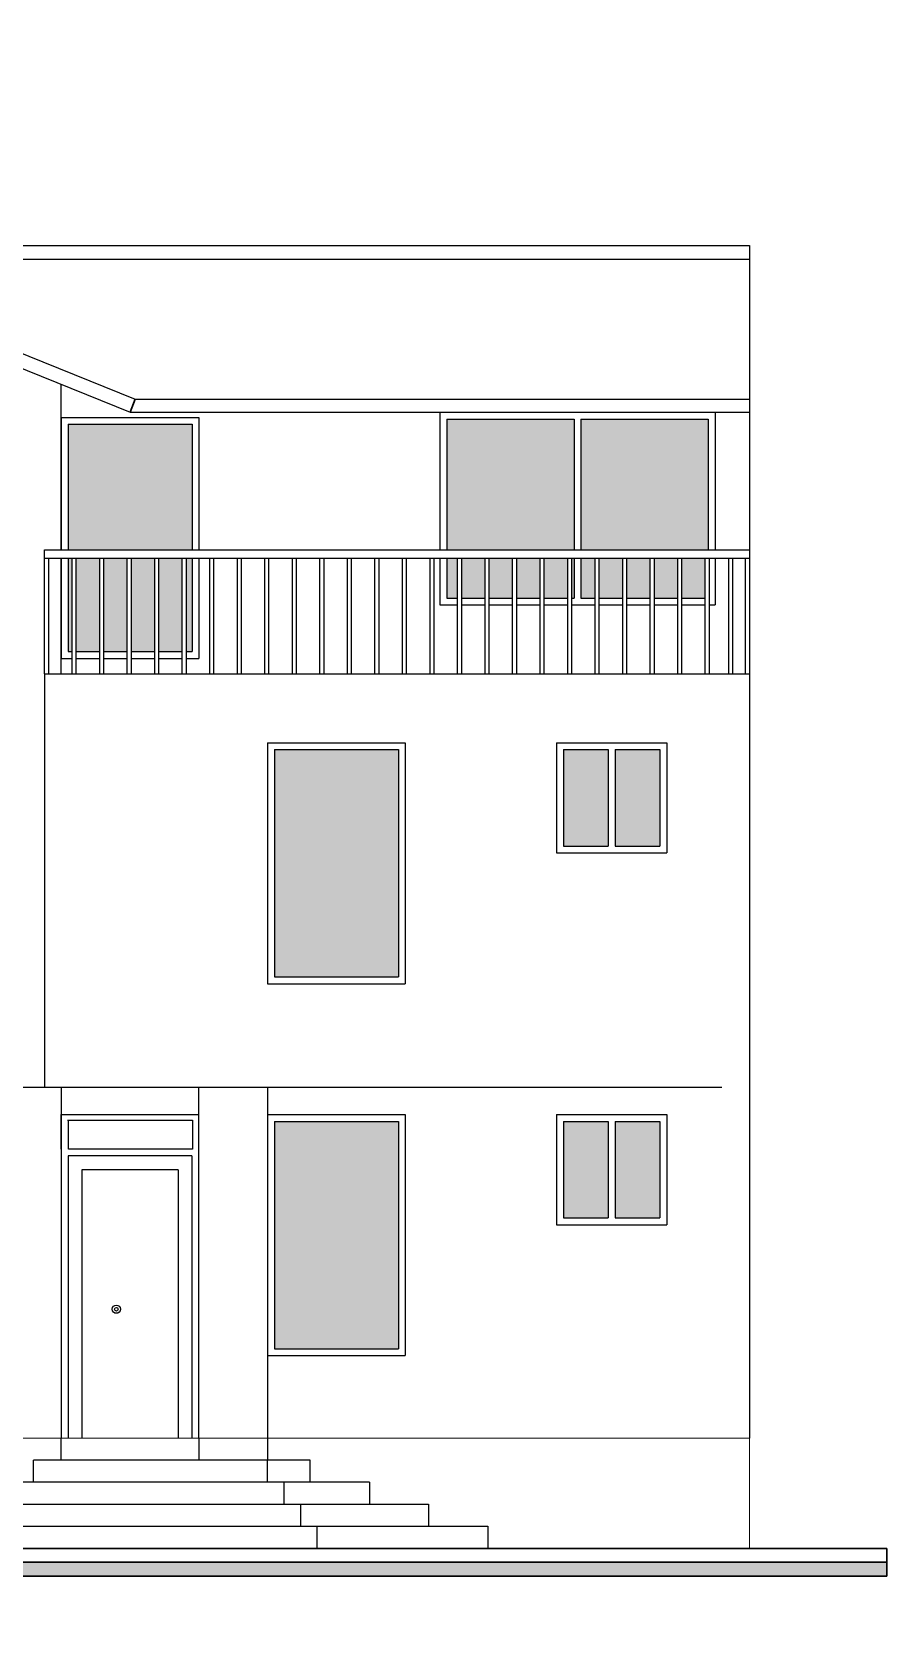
# Model space of a CAD drawing. Header units: metres. Extents: x 539 to 782, y 164 to 633.
# Drawn here: x 686.07 to 692.28, y 408.62 to 420.23 of the extents above; entities that cross this region are included whole.
import ezdxf

# ---------------------------------------------------------------- set-up
doc = ezdxf.new("R2010")
doc.units = ezdxf.units.M
doc.header["$PDMODE"] = 35
for name, color, linetype, lineweight in [('03', 3, 'Continuous', 30), ('cota', 1, 'Continuous', 15), ('fachada2', 3, 'Continuous', 20), ('ventanas', 2, 'Continuous', 25)]:
    doc.layers.add(name, color=color, linetype=linetype, lineweight=lineweight)
for name, color, linetype in [('Losa', 7, 'Continuous'), ('MUROS 2', 3, 'Continuous'), ('PISOS', 251, 'Continuous'), ('proyeccion muros', 1, 'Continuous'), ('PUERTAS', 16, 'Continuous')]:
    doc.layers.add(name, color=color, linetype=linetype)
doc.styles.add('ARIAL', font='ariali.ttf')
doc.dimstyles.new('C_50', dxfattribs={"dimscale": 0.5, "dimtxt": 0.2, "dimasz": 0.1, "dimexe": 0.1, "dimexo": 0.1, "dimgap": 0.05, "dimtad": 0, "dimzin": 4, "dimdsep": 46, "dimtxsty": 'ARIAL', "dimblk": 'DOT', "dimcen": 0.09, "dimse1": 1, "dimse2": 1, "dimclrd": 1, "dimclre": 1, "dimclrt": 2, "dimadec": 0, "dimazin": 0, "dimtfac": 1, "dimtix": 1, "dimtmove": 2, "dimatfit": 3, "dimfxl": 1, "dimtolj": 1, "dimtzin": 0, "dimarcsym": 0})

# ---------------------------------------------------------------- blocks, each defined once
blk = doc.blocks.new('_Dot')
at = {"color": 0, "linetype": 'ByBlock', "lineweight": -2}
blk.add_line((-0.5, 0), (-1, 0), dxfattribs=at)
at = {"color": 0, "linetype": 'ByBlock', "const_width": 0.5}
blk.add_lwpolyline([(-0.25, 0, 1), (0.25, 0, 1)], format="xyb", close=True, dxfattribs=at)
blk = doc.blocks.new('*D501')
at = {"layer": 'cota', "color": 1, "lineweight": -2, "transparency": 16777216}
for p, q in [((688.209, 434.559), (688.159, 434.559)), ((688.259, 434.559), (688.291, 434.559)), ((688.559, 434.559), (688.528, 434.559)), ((688.609, 434.559), (688.659, 434.559))]:
    blk.add_line(p, q, dxfattribs=at)
at = {"layer": 'Defpoints', "color": 0, "transparency": 16777216}
for p in [(688.559, 434.559), (688.559, 434.559), (688.259, 360.261)]:
    blk.add_point(p, dxfattribs=at)
at = {"layer": 'cota', "color": 1, "lineweight": -2, "transparency": 16777216, "xscale": 0.05, "yscale": 0.05, "zscale": 0.05}
blk.add_blockref('_Dot', (688.259, 434.559), dxfattribs=at)
at = {"layer": 'cota', "color": 1, "lineweight": -2, "transparency": 16777216, "xscale": 0.05, "yscale": 0.05, "zscale": 0.05, "rotation": 180}
blk.add_blockref('_Dot', (688.559, 434.559), dxfattribs=at)
at = {"layer": 'cota', "color": 2, "transparency": 16777216, "insert": (688.409, 434.559), "char_height": 0.1, "attachment_point": 5, "style": 'ARIAL'}
blk.add_mtext('\\A1;.30', dxfattribs=at)
blk = doc.blocks.new('*D503')
at = {"layer": 'cota', "color": 1, "lineweight": -2, "transparency": 16777216}
for p, q in [((688.809, 434.559), (688.759, 434.559)), ((688.859, 434.559), (688.891, 434.559)), ((689.159, 434.559), (689.128, 434.559)), ((689.209, 434.559), (689.259, 434.559))]:
    blk.add_line(p, q, dxfattribs=at)
at = {"layer": 'Defpoints', "color": 0, "transparency": 16777216}
for p in [(688.859, 434.559), (689.159, 434.559), (689.159, 360.261)]:
    blk.add_point(p, dxfattribs=at)
at = {"layer": 'cota', "color": 1, "lineweight": -2, "transparency": 16777216, "xscale": 0.05, "yscale": 0.05, "zscale": 0.05}
blk.add_blockref('_Dot', (688.859, 434.559), dxfattribs=at)
at = {"layer": 'cota', "color": 1, "lineweight": -2, "transparency": 16777216, "xscale": 0.05, "yscale": 0.05, "zscale": 0.05, "rotation": 180}
blk.add_blockref('_Dot', (689.159, 434.559), dxfattribs=at)
at = {"layer": 'cota', "color": 2, "transparency": 16777216, "insert": (689.009, 434.559), "char_height": 0.1, "attachment_point": 5, "style": 'ARIAL'}
blk.add_mtext('\\A1;.30', dxfattribs=at)
blk = doc.blocks.new('*D538')
at = {"layer": 'cota', "color": 1, "lineweight": -2, "transparency": 16777216}
for p, q in [((689.709, 370.116), (689.659, 370.116)), ((689.759, 370.116), (689.879, 370.116)), ((689.929, 370.116), (689.979, 370.116))]:
    blk.add_line(p, q, dxfattribs=at)
at = {"layer": 'Defpoints', "color": 0, "transparency": 16777216}
for p in [(689.759, 444.413), (689.879, 370.116), (689.879, 370.116)]:
    blk.add_point(p, dxfattribs=at)
at = {"layer": 'cota', "color": 1, "lineweight": -2, "transparency": 16777216, "xscale": 0.05, "yscale": 0.05, "zscale": 0.05}
blk.add_blockref('_Dot', (689.759, 370.116), dxfattribs=at)
at = {"layer": 'cota', "color": 1, "lineweight": -2, "transparency": 16777216, "xscale": 0.05, "yscale": 0.05, "zscale": 0.05, "rotation": 180}
blk.add_blockref('_Dot', (689.879, 370.116), dxfattribs=at)
at = {"layer": 'cota', "color": 2, "transparency": 16777216, "insert": (689.819, 370.116), "char_height": 0.1, "attachment_point": 5, "style": 'ARIAL'}
blk.add_mtext('\\A1;.12', dxfattribs=at)
blk = doc.blocks.new('*D541')
at = {"layer": 'Defpoints', "color": 0, "transparency": 16777216}
for p in [(687.279, 436.711), (687.279, 436.374), (685.879, 362.076)]:
    blk.add_point(p, dxfattribs=at)
at = {"layer": 'PUERTAS', "color": 1, "lineweight": -2, "transparency": 16777216}
for p, q in [((685.929, 436.711), (686.428, 436.711)), ((687.229, 436.711), (686.731, 436.711))]:
    blk.add_line(p, q, dxfattribs=at)
at = {"layer": 'PUERTAS', "color": 1, "lineweight": -2, "transparency": 16777216, "xscale": 0.05, "yscale": 0.05, "zscale": 0.05, "rotation": 180}
blk.add_blockref('_Dot', (685.879, 436.711), dxfattribs=at)
at = {"layer": 'PUERTAS', "color": 1, "lineweight": -2, "transparency": 16777216, "xscale": 0.05, "yscale": 0.05, "zscale": 0.05}
blk.add_blockref('_Dot', (687.279, 436.711), dxfattribs=at)
at = {"layer": 'PUERTAS', "color": 2, "transparency": 16777216, "insert": (686.579, 436.711), "char_height": 0.1, "attachment_point": 5, "style": 'ARIAL'}
blk.add_mtext('\\A1;1.40', dxfattribs=at)

msp = doc.modelspace()

# ---------------------------------------------------------------- hatches: boundary and pattern name
at = {"layer": '03', "ltscale": 0.25}
msp.add_hatch(color=256, dxfattribs=at).paths.add_polyline_path([(692.279, 409.121), (680.779, 409.121), (680.779, 409.021), (692.279, 409.021)])
at = {"layer": 'proyeccion muros'}
h = msp.add_hatch(color=256, dxfattribs=at)
h.set_gradient(color1=(51, 51, 51), color2=(224, 224, 224), one_color=1, tint=0.88, name='CURVED')
h.paths.add_polyline_path([(686.33, 416.471), (687.23, 416.471), (687.23, 417.383), (686.33, 417.383)])
h.paths.add_polyline_path([(686.359, 415.733), (686.359, 416.411), (686.33, 416.411), (686.33, 415.733)])
h.paths.add_polyline_path([(686.559, 415.733), (686.559, 416.411), (686.389, 416.411), (686.389, 415.733)])
h.paths.add_polyline_path([(686.759, 415.733), (686.759, 416.411), (686.589, 416.411), (686.589, 415.733)])
h.paths.add_polyline_path([(686.959, 415.733), (686.959, 416.411), (686.789, 416.411), (686.789, 415.733)])
h.paths.add_polyline_path([(687.159, 415.733), (687.159, 416.411), (686.989, 416.411), (686.989, 415.733)])
h.paths.add_polyline_path([(687.189, 416.411), (687.189, 415.733), (687.23, 415.733), (687.23, 416.411)])
h = msp.add_hatch(color=256, dxfattribs=at)
h.set_gradient(color1=(51, 51, 51), color2=(224, 224, 224), one_color=1, tint=0.88, name='CURVED')
h.paths.add_polyline_path([(689.08, 416.471), (690.005, 416.471), (690.005, 417.421), (689.08, 417.421)])
h.paths.add_polyline_path([(689.159, 416.121), (689.159, 416.411), (689.08, 416.411), (689.08, 416.121)])
h.paths.add_polyline_path([(689.359, 416.121), (689.359, 416.411), (689.189, 416.411), (689.189, 416.121)])
h.paths.add_polyline_path([(689.559, 416.121), (689.559, 416.411), (689.389, 416.411), (689.389, 416.121)])
h.paths.add_polyline_path([(689.759, 416.121), (689.759, 416.411), (689.589, 416.411), (689.589, 416.121)])
h.paths.add_polyline_path([(689.989, 416.411), (689.989, 416.121), (690.005, 416.121), (690.005, 416.411)])
h.paths.add_polyline_path([(689.959, 416.121), (689.959, 416.411), (689.789, 416.411), (689.789, 416.121)])
h = msp.add_hatch(color=256, dxfattribs=at)
h.set_gradient(color1=(51, 51, 51), color2=(224, 224, 224), one_color=1, tint=0.88, name='CURVED')
h.paths.add_polyline_path([(690.055, 416.471), (690.98, 416.471), (690.98, 417.421), (690.055, 417.421)])
h.paths.add_polyline_path([(690.159, 416.121), (690.159, 416.411), (690.055, 416.411), (690.055, 416.121)])
h.paths.add_polyline_path([(690.359, 416.121), (690.359, 416.411), (690.189, 416.411), (690.189, 416.121)])
h.paths.add_polyline_path([(690.559, 416.121), (690.559, 416.411), (690.389, 416.411), (690.389, 416.121)])
h.paths.add_polyline_path([(690.759, 416.121), (690.759, 416.411), (690.589, 416.411), (690.589, 416.121)])
h.paths.add_polyline_path([(690.959, 416.121), (690.959, 416.411), (690.789, 416.411), (690.789, 416.121)])
h = msp.add_hatch(color=256, dxfattribs=at)
h.set_gradient(color1=(51, 51, 51), color2=(224, 224, 224), one_color=1, tint=0.88, name='CURVED')
h.paths.add_polyline_path([(688.729, 415.021), (687.829, 415.021), (687.829, 413.371), (688.729, 413.371)])
h = msp.add_hatch(color=256, dxfattribs=at)
h.set_gradient(color1=(51, 51, 51), color2=(224, 224, 224), one_color=1, tint=0.88, name='CURVED')
h.paths.add_polyline_path([(690.254, 415.021), (689.929, 415.021), (689.929, 414.321), (690.254, 414.321)])
h = msp.add_hatch(color=256, dxfattribs=at)
h.set_gradient(color1=(51, 51, 51), color2=(224, 224, 224), one_color=1, tint=0.88, name='CURVED')
h.paths.add_polyline_path([(690.629, 415.021), (690.304, 415.021), (690.304, 414.321), (690.629, 414.321)])
h = msp.add_hatch(color=256, dxfattribs=at)
h.set_gradient(color1=(51, 51, 51), color2=(224, 224, 224), one_color=1, tint=0.88, name='CURVED')
h.paths.add_polyline_path([(688.729, 412.321), (687.829, 412.321), (687.829, 410.671), (688.729, 410.671)])
h = msp.add_hatch(color=256, dxfattribs=at)
h.set_gradient(color1=(51, 51, 51), color2=(224, 224, 224), one_color=1, tint=0.88, name='CURVED')
h.paths.add_polyline_path([(690.254, 412.321), (689.929, 412.321), (689.929, 411.621), (690.254, 411.621)])
h = msp.add_hatch(color=256, dxfattribs=at)
h.set_gradient(color1=(51, 51, 51), color2=(224, 224, 224), one_color=1, tint=0.88, name='CURVED')
h.paths.add_polyline_path([(690.629, 412.321), (690.304, 412.321), (690.304, 411.621), (690.629, 411.621)])

# ---------------------------------------------------------------- linework, layer by layer
at = {"layer": '03', "ltscale": 0.25}
for p, q in [((686.817, 417.564), (686.78, 417.471)), ((680.779, 409.221), (692.279, 409.221)), ((680.779, 409.121), (692.279, 409.121)), ((692.279, 409.221), (692.279, 409.021)), ((680.779, 409.021), (692.279, 409.021))]:
    msp.add_line(p, q, dxfattribs=at)
at = {"layer": 'fachada2'}
for p, q in [((682.279, 410.021), (691.279, 410.021)), ((691.279, 410.021), (691.279, 409.221))]:
    msp.add_line(p, q, dxfattribs=at)
at = {"layer": 'Losa', "ltscale": 0.25}
for p, q in [((683.28, 418.682), (691.279, 418.681)), ((685.298, 418.581), (691.279, 418.581)), ((685.048, 418.279), (686.817, 417.564)), ((685.048, 418.171), (686.78, 417.471)), ((686.817, 417.564), (691.279, 417.564)), ((686.78, 417.471), (691.279, 417.471))]:
    msp.add_line(p, q, dxfattribs=at)
at = {"layer": 'Losa'}
for p, q in [((686.359, 415.571), (686.359, 416.411)), ((686.389, 415.571), (686.389, 416.411)), ((686.559, 415.571), (686.559, 416.411)), ((686.589, 415.571), (686.589, 416.411)), ((686.759, 415.571), (686.759, 416.411)), ((686.789, 415.571), (686.789, 416.411)), ((686.959, 415.571), (686.959, 416.411)), ((686.989, 415.571), (686.989, 416.411)), ((687.159, 415.571), (687.159, 416.411)), ((687.189, 415.571), (687.189, 416.411)), ((687.359, 415.571), (687.359, 416.411)), ((687.389, 415.571), (687.389, 416.411)), ((687.559, 415.571), (687.559, 416.411)), ((687.589, 415.571), (687.589, 416.411)), ((687.759, 415.571), (687.759, 416.411)), ((687.789, 415.571), (687.789, 416.411)), ((687.959, 415.571), (687.959, 416.411)), ((687.989, 415.571), (687.989, 416.411)), ((688.159, 415.571), (688.159, 416.411)), ((688.189, 415.571), (688.189, 416.411)), ((688.359, 415.571), (688.359, 416.411)), ((688.389, 415.571), (688.389, 416.411)), ((688.559, 415.571), (688.559, 416.411)), ((688.589, 415.571), (688.589, 416.411)), ((688.759, 415.571), (688.759, 416.411)), ((688.789, 415.571), (688.789, 416.411)), ((688.959, 415.571), (688.959, 416.411)), ((688.989, 415.571), (688.989, 416.411)), ((689.159, 415.571), (689.159, 416.411)), ((689.189, 415.571), (689.189, 416.411)), ((689.359, 415.571), (689.359, 416.411)), ((689.389, 415.571), (689.389, 416.411)), ((689.559, 415.571), (689.559, 416.411)), ((689.589, 415.571), (689.589, 416.411)), ((689.759, 415.571), (689.759, 416.411)), ((689.789, 415.571), (689.789, 416.411)), ((689.959, 415.571), (689.959, 416.411)), ((689.989, 415.571), (689.989, 416.411)), ((690.159, 415.571), (690.159, 416.411)), ((690.189, 415.571), (690.189, 416.411)), ((690.359, 415.571), (690.359, 416.411)), ((690.389, 415.571), (690.389, 416.411)), ((690.559, 415.571), (690.559, 416.411)), ((690.589, 415.571), (690.589, 416.411)), ((690.759, 415.571), (690.759, 416.411)), ((690.789, 415.571), (690.789, 416.411)), ((686.279, 409.861), (686.279, 410.021)), ((687.279, 410.021), (687.279, 409.861)), ((686.079, 409.702), (686.079, 409.862)), ((688.089, 409.861), (686.079, 409.861)), ((687.777, 409.702), (687.777, 409.861)), ((688.089, 409.702), (688.089, 409.861)), ((688.519, 409.702), (685.779, 409.702)), ((687.897, 409.702), (687.897, 409.542)), ((688.519, 409.702), (688.519, 409.542)), ((685.349, 409.542), (688.949, 409.542)), ((688.017, 409.542), (688.017, 409.382)), ((688.949, 409.542), (688.949, 409.382)), ((684.919, 409.382), (689.379, 409.382)), ((688.137, 409.382), (688.137, 409.221)), ((689.379, 409.382), (689.379, 409.221))]:
    msp.add_line(p, q, dxfattribs=at)
at = {"layer": 'MUROS 2'}
for p, q in [((686.28, 416.471), (686.28, 417.673)), ((691.279, 417.471), (691.279, 410.021)), ((686.28, 415.571), (686.28, 416.411)), ((686.159, 415.571), (686.159, 412.771)), ((686.159, 412.771), (686.159, 412.571)), ((682.278, 412.571), (691.079, 412.571)), ((686.279, 412.571), (686.279, 410.021)), ((687.279, 410.021), (687.279, 412.571)), ((687.779, 412.571), (687.779, 409.861)), ((686.279, 412.371), (687.279, 412.371)), ((686.279, 412.121), (686.279, 412.371))]:
    msp.add_line(p, q, dxfattribs=at)
at = {"layer": 'MUROS 2', "ltscale": 0.25}
msp.add_line((686.159, 415.571), (691.279, 415.572), dxfattribs=at)
at = {"layer": 'PISOS'}
for p, q in [((686.28, 417.433), (687.28, 417.433)), ((686.28, 417.433), (686.28, 416.471)), ((686.33, 417.383), (687.23, 417.383)), ((686.33, 417.383), (686.33, 416.471)), ((687.23, 417.383), (687.23, 416.471)), ((687.28, 417.433), (687.28, 416.471)), ((689.03, 417.471), (691.03, 417.471)), ((689.03, 417.471), (689.03, 416.471)), ((689.08, 417.421), (690.005, 417.421)), ((689.08, 417.421), (689.08, 416.471)), ((690.005, 417.421), (690.005, 416.471)), ((690.055, 417.421), (690.98, 417.421)), ((690.055, 417.421), (690.055, 416.471)), ((690.98, 417.421), (690.98, 416.471)), ((691.03, 417.471), (691.03, 416.471)), ((686.159, 416.471), (691.279, 416.471)), ((686.159, 415.571), (686.159, 416.471)), ((691.279, 416.471), (691.279, 415.572)), ((686.159, 416.411), (691.279, 416.411)), ((686.189, 415.571), (686.189, 416.411)), ((686.28, 416.411), (686.28, 415.683)), ((686.33, 416.411), (686.33, 415.733)), ((687.23, 416.411), (687.23, 415.733)), ((687.28, 416.411), (687.28, 415.683)), ((689.03, 416.411), (689.03, 416.071)), ((689.08, 416.411), (689.08, 416.121)), ((690.005, 416.411), (690.005, 416.121)), ((690.055, 416.411), (690.055, 416.121)), ((690.959, 415.571), (690.959, 416.411)), ((690.989, 415.571), (690.989, 416.411)), ((691.03, 416.411), (691.03, 416.071)), ((691.129, 415.571), (691.129, 416.411)), ((691.159, 415.571), (691.159, 416.411)), ((691.249, 416.411), (691.249, 415.572)), ((689.08, 416.121), (689.159, 416.121)), ((689.189, 416.121), (689.359, 416.121)), ((689.389, 416.121), (689.559, 416.121)), ((689.589, 416.121), (689.759, 416.121)), ((689.789, 416.121), (689.959, 416.121)), ((689.989, 416.121), (690.005, 416.121)), ((690.055, 416.121), (690.159, 416.121)), ((690.189, 416.121), (690.359, 416.121)), ((690.389, 416.121), (690.559, 416.121)), ((690.589, 416.121), (690.759, 416.121)), ((690.789, 416.121), (690.959, 416.121)), ((689.03, 416.071), (689.159, 416.071)), ((689.189, 416.071), (689.359, 416.071)), ((689.389, 416.071), (689.559, 416.071)), ((689.589, 416.071), (689.759, 416.071)), ((689.789, 416.071), (689.959, 416.071)), ((689.989, 416.071), (690.159, 416.071)), ((690.189, 416.071), (690.359, 416.071)), ((690.389, 416.071), (690.559, 416.071)), ((690.589, 416.071), (690.759, 416.071)), ((690.789, 416.071), (690.959, 416.071)), ((690.989, 416.071), (691.03, 416.071)), ((686.28, 415.683), (686.359, 415.683)), ((686.33, 415.733), (686.359, 415.733)), ((686.389, 415.733), (686.559, 415.733)), ((686.389, 415.683), (686.559, 415.683)), ((686.589, 415.733), (686.759, 415.733)), ((686.589, 415.683), (686.759, 415.683)), ((686.789, 415.733), (686.959, 415.733)), ((686.789, 415.683), (686.959, 415.683)), ((686.989, 415.733), (687.159, 415.733)), ((686.989, 415.683), (687.159, 415.683)), ((687.189, 415.733), (687.23, 415.733)), ((687.189, 415.683), (687.28, 415.683)), ((687.779, 415.071), (688.779, 415.071)), ((687.779, 415.071), (687.779, 413.321)), ((688.779, 415.071), (688.779, 413.321)), ((689.879, 415.071), (690.679, 415.071)), ((689.879, 415.071), (689.879, 414.271)), ((690.679, 415.071), (690.679, 414.271)), ((687.829, 415.021), (688.729, 415.021)), ((687.829, 415.021), (687.829, 413.371)), ((688.729, 415.021), (688.729, 413.371)), ((689.929, 415.021), (690.254, 415.021)), ((689.929, 415.021), (689.929, 414.321)), ((690.254, 415.021), (690.254, 414.321)), ((690.304, 415.021), (690.629, 415.021)), ((690.304, 415.021), (690.304, 414.321)), ((690.629, 415.021), (690.629, 414.321)), ((689.879, 414.271), (690.679, 414.271)), ((689.929, 414.321), (690.254, 414.321)), ((690.304, 414.321), (690.629, 414.321)), ((687.779, 413.321), (688.779, 413.321)), ((687.829, 413.371), (688.729, 413.371)), ((687.779, 412.371), (688.779, 412.371)), ((687.779, 412.371), (687.779, 410.621)), ((688.779, 412.371), (688.779, 410.621)), ((689.879, 412.371), (690.679, 412.371)), ((689.879, 412.371), (689.879, 411.571)), ((690.679, 412.371), (690.679, 411.571)), ((687.829, 412.321), (688.729, 412.321)), ((687.829, 412.321), (687.829, 410.671)), ((688.729, 412.321), (688.729, 410.671)), ((689.929, 412.321), (690.254, 412.321)), ((689.929, 412.321), (689.929, 411.621)), ((690.254, 412.321), (690.254, 411.621)), ((690.304, 412.321), (690.629, 412.321)), ((690.304, 412.321), (690.304, 411.621)), ((690.629, 412.321), (690.629, 411.621)), ((689.879, 411.571), (690.679, 411.571)), ((689.929, 411.621), (690.254, 411.621)), ((690.304, 411.621), (690.629, 411.621)), ((687.829, 410.671), (688.729, 410.671)), ((687.779, 410.621), (688.779, 410.621))]:
    msp.add_line(p, q, dxfattribs=at)
at = {"layer": 'proyeccion muros'}
msp.add_line((688.779, 410.021), (688.779, 410.021), dxfattribs=at)
at = {"layer": 'ventanas'}
for p, q in [((691.279, 418.681), (691.279, 417.471)), ((686.325, 412.33), (687.232, 412.33)), ((686.333, 412.121), (686.333, 412.33)), ((687.232, 412.33), (687.232, 412.121)), ((687.229, 412.071), (686.329, 412.071)), ((686.329, 412.071), (686.329, 410.021)), ((687.232, 412.121), (686.333, 412.121)), ((687.229, 412.071), (687.229, 410.021)), ((687.129, 411.971), (686.429, 411.971)), ((686.429, 411.971), (686.429, 410.021)), ((687.129, 411.971), (687.129, 410.021))]:
    msp.add_line(p, q, dxfattribs=at)
for radius in [0.0299, 0.0134]:
    msp.add_circle((686.68, 410.958), radius, dxfattribs=at)

# ---------------------------------------------------------------- dimensions: what is measured, and where the dimension line sits
at = {"layer": 'cota'}
for base, p1, p2, picture, middle in [((689.879, 370.116), (689.759, 444.413), (689.879, 370.116), '*D538', (689.819, 370.116)), ((688.559, 434.559), (688.259, 360.261), (688.559, 434.559), '*D501', (688.409, 434.559)), ((689.159, 434.559), (688.859, 434.559), (689.159, 360.261), '*D503', (689.009, 434.559))]:
    dim = msp.add_linear_dim(base=base, p1=p1, p2=p2, dimstyle='C_50', dxfattribs=at)
    dim.commit()
    dim.dimension.update_dxf_attribs({"geometry": picture, "text_midpoint": middle})
at = {"layer": 'PUERTAS'}
dim = msp.add_linear_dim(base=(687.279, 436.711), p1=(685.879, 362.076), p2=(687.279, 436.374), dimstyle='C_50', dxfattribs=at)
dim.commit()
dim.dimension.update_dxf_attribs({"geometry": '*D541', "text_midpoint": (686.579, 436.711)})

doc.saveas('drawing.dxf')
